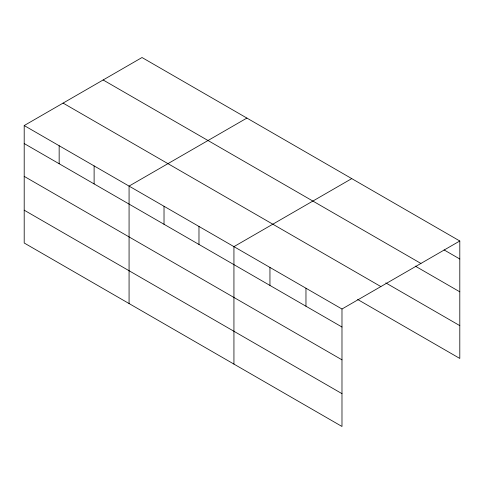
<?xml version="1.0" encoding="UTF-8"?>
<svg xmlns="http://www.w3.org/2000/svg" width="484" height="484" viewBox="0 0 484 484"><rect width="100%" height="100%" fill="white"/><g stroke="black" fill="none" stroke-linecap="round" stroke-linejoin="round"><path stroke-width="0.73" d="M24.2 125.55L341.982 309.016L341.982 426.477L24.2 243.004L24.2 125.55L142.018 57.523L459.8 240.996L459.8 358.45L357.646 299.475M246.888 118.072L129.071 186.092L129.071 303.553M351.753 178.614L233.935 246.64L233.935 364.095M341.982 309.016L459.8 240.996M444.082 249.925L459.8 259M103.14 79.975L420.923 263.441M415.272 266.109L459.8 291.822M385.802 282.91L459.8 325.635M63.077 103.098L380.86 286.57M24.2 143.554L341.982 327.021M24.2 176.37L341.982 359.842M24.2 210.183L341.982 393.655M305.967 288.222L305.967 306.227M269.951 267.428L269.951 285.433M198.978 226.458L198.978 244.462M164.022 206.275L164.022 224.28M94.114 165.909L94.114 183.914M59.157 145.732L59.157 163.731"/></g></svg>
